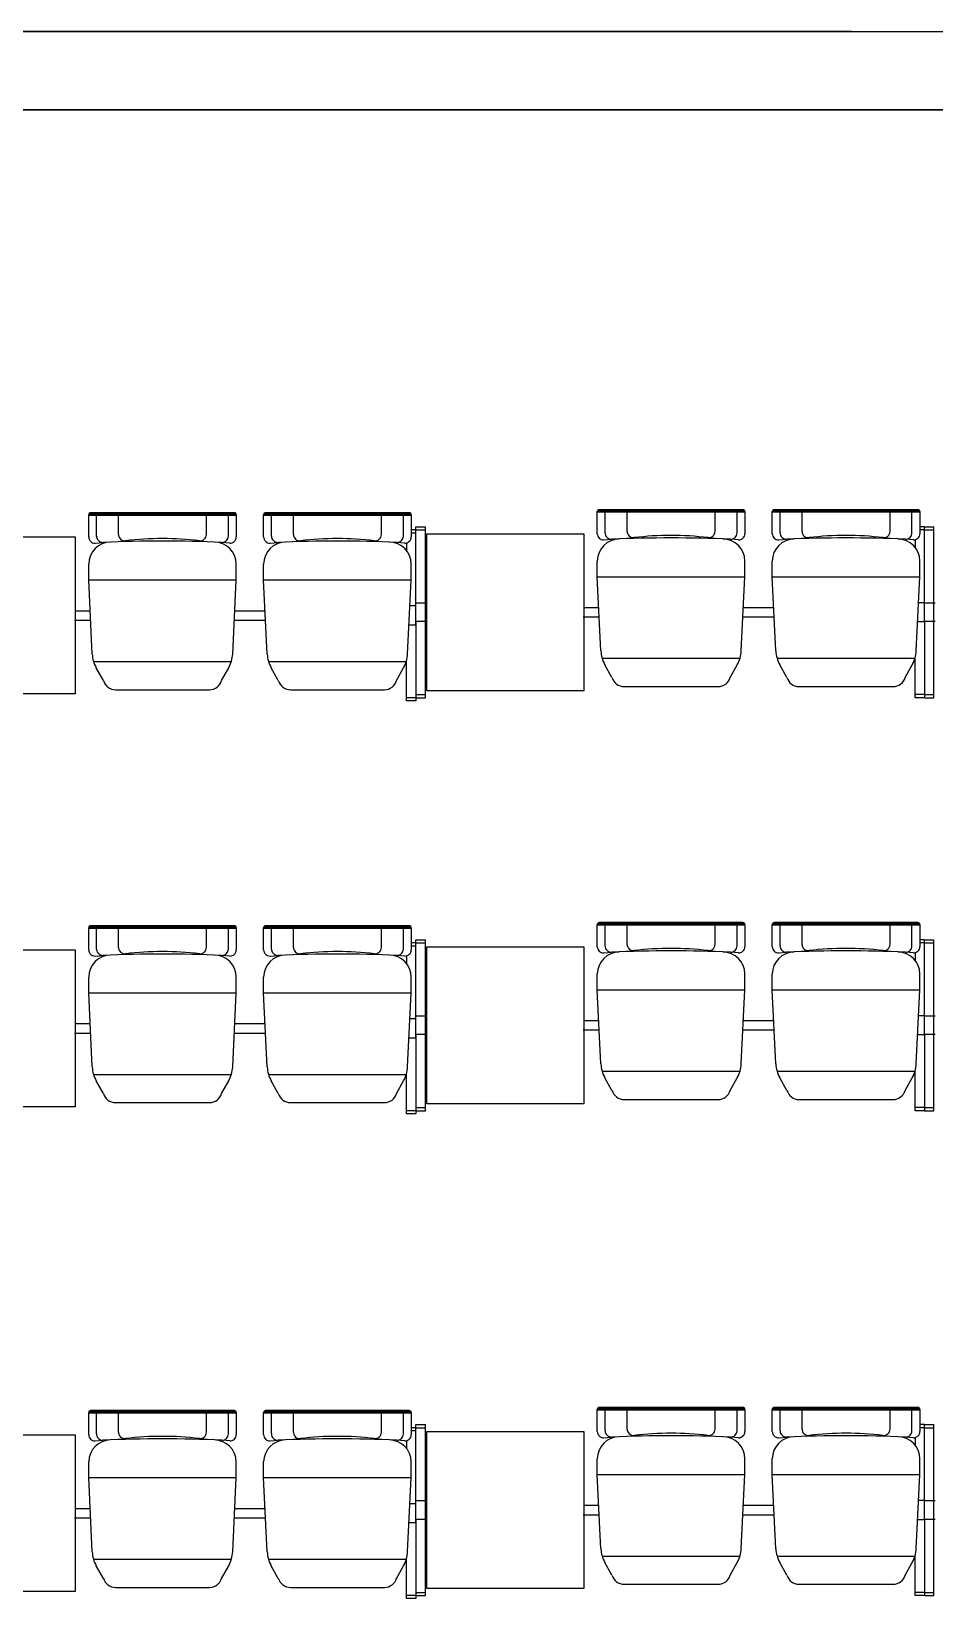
# Model space of a CAD drawing. Header units: inches. Extents: x 478327 to 492265, y -26791 to -22136.
# Drawn here: x 479989.8 to 480119.3, y -23408.6 to -23183.9 of the extents above; entities that cross this region are included whole.
import ezdxf

# ---------------------------------------------------------------- set-up
doc = ezdxf.new("R2010")
doc.units = ezdxf.units.IN
doc.header["$MEASUREMENT"] = 0
doc.layers.add('I-WALL-FULL', color=5, linetype='Continuous')

msp = doc.modelspace()

# ---------------------------------------------------------------- linework, layer by layer
for p, q in [((479982.873, -23183.889), (480486.511, -23183.889, 2.378)), ((479982.873, -23195.139, 6.93), (480486.511, -23195.139, 6.93))]:
    msp.add_line(p, q)
at = {"color": 7, "linetype": 'Continuous'}
for p, q in [((480018.923, -23252.928, 3.811), (479998.313, -23252.928, 3.811)), ((480043.999, -23252.928, 3.811), (480023.389, -23252.928, 3.811)), ((480091.823, -23252.478, 3.811), (480071.213, -23252.478, 3.811)), ((480116.899, -23252.478, 3.811), (480096.289, -23252.478, 3.811)), ((480044.944, -23266.282, 3.811), (480044.089, -23266.282, 3.811)), ((480044.944, -23265.832, 3.811), (480046.49, -23265.832, 3.811)), ((480044.944, -23268.532, 3.811), (480044.944, -23265.832, 3.811)), ((480044.944, -23268.982, 3.811), (480044.944, -23266.282, 3.811)), ((480117.844, -23265.832, 3.811), (480116.989, -23265.832, 3.811)), ((480117.844, -23268.532, 3.811), (480117.844, -23265.832, 3.811)), ((480117.844, -23265.832, 3.811), (480119.39, -23265.832, 3.811)), ((480117.844, -23268.532, 3.811), (480117.844, -23265.832, 3.811)), ((479996.025, -23268.307, 3.811), (479998.321, -23268.307, 3.811)), ((479996.09, -23266.957, 3.811), (479998.256, -23266.957, 3.811)), ((480018.916, -23268.307, 3.811), (480023.397, -23268.307, 3.811)), ((480018.981, -23266.957, 3.811), (480023.332, -23266.957, 3.811)), ((480046.49, -23268.532, 3.811), (480044.944, -23268.532, 3.811)), ((480068.925, -23267.857, 3.811), (480071.221, -23267.857, 3.811)), ((480068.99, -23266.507, 3.811), (480071.156, -23266.507, 3.811)), ((480091.816, -23267.857, 3.811), (480096.297, -23267.857, 3.811)), ((480091.881, -23266.507, 3.811), (480096.232, -23266.507, 3.811)), ((480116.859, -23268.532, 3.811), (480117.844, -23268.532, 3.811)), ((480119.39, -23268.532, 3.811), (480117.844, -23268.532, 3.811)), ((480043.959, -23268.982, 3.811), (480044.944, -23268.982, 3.811)), ((480018.923, -23312.143, 3.811), (479998.313, -23312.143, 3.811)), ((480043.999, -23312.143, 3.811), (480023.389, -23312.143, 3.811)), ((480091.823, -23311.693, 3.811), (480071.213, -23311.693, 3.811)), ((480116.899, -23311.693, 3.811), (480096.289, -23311.693, 3.811)), ((479996.09, -23326.172, 3.811), (479998.256, -23326.172, 3.811)), ((480018.981, -23326.172, 3.811), (480023.332, -23326.172, 3.811)), ((480044.944, -23325.497, 3.811), (480044.089, -23325.497, 3.811)), ((480044.944, -23325.047, 3.811), (480046.49, -23325.047, 3.811)), ((480044.944, -23327.747, 3.811), (480044.944, -23325.047, 3.811)), ((480044.944, -23328.197, 3.811), (480044.944, -23325.497, 3.811)), ((480068.925, -23327.072, 3.811), (480071.221, -23327.072, 3.811)), ((480068.99, -23325.722, 3.811), (480071.156, -23325.722, 3.811)), ((480091.816, -23327.072, 3.811), (480096.297, -23327.072, 3.811)), ((480091.881, -23325.722, 3.811), (480096.232, -23325.722, 3.811)), ((480117.844, -23325.047, 3.811), (480116.989, -23325.047, 3.811)), ((480117.844, -23327.747, 3.811), (480117.844, -23325.047, 3.811)), ((480117.844, -23325.047, 3.811), (480119.39, -23325.047, 3.811)), ((480117.844, -23327.747, 3.811), (480117.844, -23325.047, 3.811)), ((479996.025, -23327.522, 3.811), (479998.321, -23327.522, 3.811)), ((480018.916, -23327.522, 3.811), (480023.397, -23327.522, 3.811)), ((480043.959, -23328.197, 3.811), (480044.944, -23328.197, 3.811)), ((480046.49, -23327.747, 3.811), (480044.944, -23327.747, 3.811)), ((480116.859, -23327.747, 3.811), (480117.844, -23327.747, 3.811)), ((480119.39, -23327.747, 3.811), (480117.844, -23327.747, 3.811)), ((480018.923, -23381.659, 3.811), (479998.313, -23381.659, 3.811)), ((480043.999, -23381.659, 3.811), (480023.389, -23381.659, 3.811)), ((480091.823, -23381.209, 3.811), (480071.213, -23381.209, 3.811)), ((480116.899, -23381.209, 3.811), (480096.289, -23381.209, 3.811)), ((479996.09, -23395.688, 3.811), (479998.256, -23395.688, 3.811)), ((480018.981, -23395.688, 3.811), (480023.332, -23395.688, 3.811)), ((480044.944, -23395.013, 3.811), (480044.089, -23395.013, 3.811)), ((480044.944, -23394.563, 3.811), (480046.49, -23394.563, 3.811)), ((480044.944, -23397.263, 3.811), (480044.944, -23394.563, 3.811)), ((480044.944, -23397.713, 3.811), (480044.944, -23395.013, 3.811)), ((480068.925, -23396.588, 3.811), (480071.221, -23396.588, 3.811)), ((480068.99, -23395.238, 3.811), (480071.156, -23395.238, 3.811)), ((480091.816, -23396.588, 3.811), (480096.297, -23396.588, 3.811)), ((480091.881, -23395.238, 3.811), (480096.232, -23395.238, 3.811)), ((480117.844, -23394.563, 3.811), (480116.989, -23394.563, 3.811)), ((480117.844, -23397.263, 3.811), (480117.844, -23394.563, 3.811)), ((480117.844, -23394.563, 3.811), (480119.39, -23394.563, 3.811)), ((480117.844, -23397.263, 3.811), (480117.844, -23394.563, 3.811)), ((479996.025, -23397.038, 3.811), (479998.321, -23397.038, 3.811)), ((480018.916, -23397.038, 3.811), (480023.397, -23397.038, 3.811)), ((480043.959, -23397.713, 3.811), (480044.944, -23397.713, 3.811)), ((480046.49, -23397.263, 3.811), (480044.944, -23397.263, 3.811)), ((480116.859, -23397.263, 3.811), (480117.844, -23397.263, 3.811)), ((480119.39, -23397.263, 3.811), (480117.844, -23397.263, 3.811))]:
    msp.add_line(p, q, dxfattribs=at)
at = {"linetype": 'Continuous'}
for p, q in [((480070.943, -23255.921, 3.811), (480070.943, -23252.748, 3.811)), ((480072.068, -23255.814, 3.811), (480072.068, -23252.928, 3.811)), ((480075.218, -23255.592, 3.811), (480075.218, -23252.928, 3.811)), ((480087.818, -23255.592, 3.811), (480087.818, -23252.928, 3.811)), ((480090.968, -23255.814, 3.811), (480090.968, -23252.928, 3.811)), ((480092.093, -23252.748, 3.811), (480092.093, -23255.921, 3.811)), ((480096.019, -23255.921, 3.811), (480096.019, -23252.748, 3.811)), ((480097.144, -23255.814, 3.811), (480097.144, -23252.928, 3.811)), ((480100.294, -23255.592, 3.811), (480100.294, -23252.928, 3.811)), ((480112.894, -23255.592, 3.811), (480112.894, -23252.928, 3.811)), ((480116.044, -23255.814, 3.811), (480116.044, -23252.928, 3.811)), ((480117.169, -23252.748, 3.811), (480117.169, -23255.921, 3.811)), ((479998.043, -23256.371, 3.811), (479998.043, -23253.198, 3.811)), ((479999.168, -23256.264, 3.811), (479999.168, -23253.378, 3.811)), ((480002.318, -23256.042, 3.811), (480002.318, -23253.378, 3.811)), ((480014.918, -23256.042, 3.811), (480014.918, -23253.378, 3.811)), ((480018.068, -23256.264, 3.811), (480018.068, -23253.378, 3.811)), ((480019.193, -23253.198, 3.811), (480019.193, -23256.371, 3.811)), ((480023.119, -23256.371, 3.811), (480023.119, -23253.198, 3.811)), ((480024.244, -23256.264, 3.811), (480024.244, -23253.378, 3.811)), ((480027.394, -23256.042, 3.811), (480027.394, -23253.378, 3.811)), ((480039.994, -23256.042, 3.811), (480039.994, -23253.378, 3.811)), ((480043.144, -23256.264, 3.811), (480043.144, -23253.378, 3.811)), ((480044.269, -23253.198, 3.811), (480044.269, -23256.371, 3.811)), ((479998.964, -23257.271, 3.811), (480000.107, -23257.163, 3.811)), ((480018.272, -23257.271, 3.811), (480017.129, -23257.163, 3.811)), ((480024.04, -23257.271, 3.811), (480025.183, -23257.163, 3.811)), ((480043.348, -23257.271, 3.811), (480042.205, -23257.163, 3.811)), ((480071.864, -23256.821, 3.811), (480073.007, -23256.713, 3.811)), ((480091.172, -23256.821, 3.811), (480090.029, -23256.713, 3.811)), ((480096.94, -23256.821, 3.811), (480098.083, -23256.713, 3.811)), ((480116.248, -23256.821, 3.811), (480115.105, -23256.713, 3.811)), ((479998.043, -23262.536, 3.811), (479998.043, -23260.286, 3.811)), ((480019.193, -23262.536, 3.811), (480019.193, -23260.286, 3.811)), ((480023.119, -23262.536, 3.811), (480023.119, -23260.286, 3.811)), ((480044.269, -23262.536, 3.811), (480044.269, -23260.286, 3.811)), ((480070.943, -23262.086, 3.811), (480070.943, -23259.836, 3.811)), ((480092.093, -23262.086, 3.811), (480092.093, -23259.836, 3.811)), ((480096.019, -23262.086, 3.811), (480096.019, -23259.836, 3.811)), ((480117.169, -23262.086, 3.811), (480117.169, -23259.836, 3.811)), ((479998.043, -23262.536, 3.811), (480019.193, -23262.536, 3.811)), ((479998.555, -23273.173, 3.811), (479998.043, -23262.536, 3.811)), ((480018.682, -23273.173, 3.811), (480019.193, -23262.536, 3.811)), ((480023.119, -23262.536, 3.811), (480044.269, -23262.536, 3.811)), ((480023.631, -23273.173, 3.811), (480023.119, -23262.536, 3.811)), ((480043.758, -23273.173, 3.811), (480044.269, -23262.536, 3.811)), ((480070.943, -23262.086, 3.811), (480092.093, -23262.086, 3.811)), ((480071.455, -23272.723, 3.811), (480070.943, -23262.086, 3.811)), ((480091.582, -23272.723, 3.811), (480092.093, -23262.086, 3.811)), ((480096.019, -23262.086, 3.811), (480117.169, -23262.086, 3.811)), ((480096.531, -23272.723, 3.811), (480096.019, -23262.086, 3.811)), ((480116.658, -23272.723, 3.811), (480117.169, -23262.086, 3.811)), ((479998.735, -23274.236, 3.811), (480018.502, -23274.236, 3.811)), ((480000.147, -23276.977, 3.811), (479999.127, -23275.163, 3.811)), ((480017.089, -23276.977, 3.811), (480018.109, -23275.163, 3.811)), ((480023.811, -23274.236, 3.811), (480043.577, -23274.236, 3.811)), ((480025.223, -23276.977, 3.811), (480024.203, -23275.163, 3.811)), ((480042.165, -23276.977, 3.811), (480043.185, -23275.163, 3.811)), ((480071.635, -23273.786, 3.811), (480091.402, -23273.786, 3.811)), ((480073.047, -23276.527, 3.811), (480072.027, -23274.713, 3.811)), ((480089.989, -23276.527, 3.811), (480091.009, -23274.713, 3.811)), ((480096.711, -23273.786, 3.811), (480116.477, -23273.786, 3.811)), ((480098.123, -23276.527, 3.811), (480097.103, -23274.713, 3.811)), ((480115.065, -23276.527, 3.811), (480116.085, -23274.713, 3.811)), ((480001.879, -23278.286, 3.811), (480015.357, -23278.286, 3.811)), ((480026.955, -23278.286, 3.811), (480040.433, -23278.286, 3.811)), ((480074.779, -23277.836, 3.811), (480088.257, -23277.836, 3.811)), ((480099.855, -23277.836, 3.811), (480113.333, -23277.836, 3.811)), ((479998.043, -23315.586, 3.811), (479998.043, -23312.413, 3.811)), ((479999.168, -23315.478, 3.811), (479999.168, -23312.593, 3.811)), ((480002.318, -23315.256, 3.811), (480002.318, -23312.593, 3.811)), ((480014.918, -23315.256, 3.811), (480014.918, -23312.593, 3.811)), ((480018.068, -23315.478, 3.811), (480018.068, -23312.593, 3.811)), ((480019.193, -23312.413, 3.811), (480019.193, -23315.586, 3.811)), ((480023.119, -23315.586, 3.811), (480023.119, -23312.413, 3.811)), ((480024.244, -23315.478, 3.811), (480024.244, -23312.593, 3.811)), ((480027.394, -23315.256, 3.811), (480027.394, -23312.593, 3.811)), ((480039.994, -23315.256, 3.811), (480039.994, -23312.593, 3.811)), ((480043.144, -23315.478, 3.811), (480043.144, -23312.593, 3.811)), ((480044.269, -23312.413, 3.811), (480044.269, -23315.586, 3.811)), ((480070.943, -23315.136, 3.811), (480070.943, -23311.963, 3.811)), ((480072.068, -23315.028, 3.811), (480072.068, -23312.143, 3.811)), ((480075.218, -23314.806, 3.811), (480075.218, -23312.143, 3.811)), ((480087.818, -23314.806, 3.811), (480087.818, -23312.143, 3.811)), ((480090.968, -23315.028, 3.811), (480090.968, -23312.143, 3.811)), ((480092.093, -23311.963, 3.811), (480092.093, -23315.136, 3.811)), ((480096.019, -23315.136, 3.811), (480096.019, -23311.963, 3.811)), ((480097.144, -23315.028, 3.811), (480097.144, -23312.143, 3.811)), ((480100.294, -23314.806, 3.811), (480100.294, -23312.143, 3.811)), ((480112.894, -23314.806, 3.811), (480112.894, -23312.143, 3.811)), ((480116.044, -23315.028, 3.811), (480116.044, -23312.143, 3.811)), ((480117.169, -23311.963, 3.811), (480117.169, -23315.136, 3.811)), ((479998.964, -23316.485, 3.811), (480000.107, -23316.377, 3.811)), ((480018.272, -23316.485, 3.811), (480017.129, -23316.377, 3.811)), ((480024.04, -23316.485, 3.811), (480025.183, -23316.377, 3.811)), ((480043.348, -23316.485, 3.811), (480042.205, -23316.377, 3.811)), ((480071.864, -23316.035, 3.811), (480073.007, -23315.927, 3.811)), ((480091.172, -23316.035, 3.811), (480090.029, -23315.927, 3.811)), ((480096.94, -23316.035, 3.811), (480098.083, -23315.927, 3.811)), ((480116.248, -23316.035, 3.811), (480115.105, -23315.927, 3.811)), ((479998.043, -23321.75, 3.811), (479998.043, -23319.5, 3.811)), ((480019.193, -23321.75, 3.811), (480019.193, -23319.5, 3.811)), ((480023.119, -23321.75, 3.811), (480023.119, -23319.5, 3.811)), ((480044.269, -23321.75, 3.811), (480044.269, -23319.5, 3.811)), ((480070.943, -23321.3, 3.811), (480070.943, -23319.05, 3.811)), ((480092.093, -23321.3, 3.811), (480092.093, -23319.05, 3.811)), ((480096.019, -23321.3, 3.811), (480096.019, -23319.05, 3.811)), ((480117.169, -23321.3, 3.811), (480117.169, -23319.05, 3.811)), ((479998.043, -23321.75, 3.811), (480019.193, -23321.75, 3.811)), ((479998.555, -23332.388, 3.811), (479998.043, -23321.75, 3.811)), ((480018.682, -23332.388, 3.811), (480019.193, -23321.75, 3.811)), ((480023.119, -23321.75, 3.811), (480044.269, -23321.75, 3.811)), ((480023.631, -23332.388, 3.811), (480023.119, -23321.75, 3.811)), ((480043.758, -23332.388, 3.811), (480044.269, -23321.75, 3.811)), ((480070.943, -23321.3, 3.811), (480092.093, -23321.3, 3.811)), ((480071.455, -23331.938, 3.811), (480070.943, -23321.3, 3.811)), ((480091.582, -23331.938, 3.811), (480092.093, -23321.3, 3.811)), ((480096.019, -23321.3, 3.811), (480117.169, -23321.3, 3.811)), ((480096.531, -23331.938, 3.811), (480096.019, -23321.3, 3.811)), ((480116.658, -23331.938, 3.811), (480117.169, -23321.3, 3.811)), ((479998.735, -23333.45, 3.811), (480018.502, -23333.45, 3.811)), ((480023.811, -23333.45, 3.811), (480043.577, -23333.45, 3.811)), ((480071.635, -23333, 3.811), (480091.402, -23333, 3.811)), ((480096.711, -23333, 3.811), (480116.477, -23333, 3.811)), ((480000.147, -23336.191, 3.811), (479999.127, -23334.378, 3.811)), ((480017.089, -23336.191, 3.811), (480018.109, -23334.378, 3.811)), ((480025.223, -23336.191, 3.811), (480024.203, -23334.378, 3.811)), ((480042.165, -23336.191, 3.811), (480043.185, -23334.378, 3.811)), ((480073.047, -23335.741, 3.811), (480072.027, -23333.928, 3.811)), ((480089.989, -23335.741, 3.811), (480091.009, -23333.928, 3.811)), ((480098.123, -23335.741, 3.811), (480097.103, -23333.928, 3.811)), ((480115.065, -23335.741, 3.811), (480116.085, -23333.928, 3.811)), ((480001.879, -23337.5, 3.811), (480015.357, -23337.5, 3.811)), ((480026.955, -23337.5, 3.811), (480040.433, -23337.5, 3.811)), ((480074.779, -23337.05, 3.811), (480088.257, -23337.05, 3.811)), ((480099.855, -23337.05, 3.811), (480113.333, -23337.05, 3.811)), ((479998.043, -23385.102, 3.811), (479998.043, -23381.929, 3.811)), ((479999.168, -23384.994, 3.811), (479999.168, -23382.109, 3.811)), ((480002.318, -23384.772, 3.811), (480002.318, -23382.109, 3.811)), ((480014.918, -23384.772, 3.811), (480014.918, -23382.109, 3.811)), ((480018.068, -23384.994, 3.811), (480018.068, -23382.109, 3.811)), ((480019.193, -23381.929, 3.811), (480019.193, -23385.102, 3.811)), ((480023.119, -23385.102, 3.811), (480023.119, -23381.929, 3.811)), ((480024.244, -23384.994, 3.811), (480024.244, -23382.109, 3.811)), ((480027.394, -23384.772, 3.811), (480027.394, -23382.109, 3.811)), ((480039.994, -23384.772, 3.811), (480039.994, -23382.109, 3.811)), ((480043.144, -23384.994, 3.811), (480043.144, -23382.109, 3.811)), ((480044.269, -23381.929, 3.811), (480044.269, -23385.102, 3.811)), ((480070.943, -23384.652, 3.811), (480070.943, -23381.479, 3.811)), ((480072.068, -23384.544, 3.811), (480072.068, -23381.659, 3.811)), ((480075.218, -23384.322, 3.811), (480075.218, -23381.659, 3.811)), ((480087.818, -23384.322, 3.811), (480087.818, -23381.659, 3.811)), ((480090.968, -23384.544, 3.811), (480090.968, -23381.659, 3.811)), ((480092.093, -23381.479, 3.811), (480092.093, -23384.652, 3.811)), ((480096.019, -23384.652, 3.811), (480096.019, -23381.479, 3.811)), ((480097.144, -23384.544, 3.811), (480097.144, -23381.659, 3.811)), ((480100.294, -23384.322, 3.811), (480100.294, -23381.659, 3.811)), ((480112.894, -23384.322, 3.811), (480112.894, -23381.659, 3.811)), ((480116.044, -23384.544, 3.811), (480116.044, -23381.659, 3.811)), ((480117.169, -23381.479, 3.811), (480117.169, -23384.652, 3.811)), ((480071.864, -23385.551, 3.811), (480073.007, -23385.443, 3.811)), ((480091.172, -23385.551, 3.811), (480090.029, -23385.443, 3.811)), ((480096.94, -23385.551, 3.811), (480098.083, -23385.443, 3.811)), ((480116.248, -23385.551, 3.811), (480115.105, -23385.443, 3.811)), ((479998.964, -23386.001, 3.811), (480000.107, -23385.893, 3.811)), ((480018.272, -23386.001, 3.811), (480017.129, -23385.893, 3.811)), ((480024.04, -23386.001, 3.811), (480025.183, -23385.893, 3.811)), ((480043.348, -23386.001, 3.811), (480042.205, -23385.893, 3.811)), ((479998.043, -23391.266, 3.811), (479998.043, -23389.016, 3.811)), ((480019.193, -23391.266, 3.811), (480019.193, -23389.016, 3.811)), ((480023.119, -23391.266, 3.811), (480023.119, -23389.016, 3.811)), ((480044.269, -23391.266, 3.811), (480044.269, -23389.016, 3.811)), ((480070.943, -23390.816, 3.811), (480070.943, -23388.566, 3.811)), ((480092.093, -23390.816, 3.811), (480092.093, -23388.566, 3.811)), ((480096.019, -23390.816, 3.811), (480096.019, -23388.566, 3.811)), ((480117.169, -23390.816, 3.811), (480117.169, -23388.566, 3.811)), ((479998.043, -23391.266, 3.811), (480019.193, -23391.266, 3.811)), ((479998.555, -23401.904, 3.811), (479998.043, -23391.266, 3.811)), ((480018.682, -23401.904, 3.811), (480019.193, -23391.266, 3.811)), ((480023.119, -23391.266, 3.811), (480044.269, -23391.266, 3.811)), ((480023.631, -23401.904, 3.811), (480023.119, -23391.266, 3.811)), ((480043.758, -23401.904, 3.811), (480044.269, -23391.266, 3.811)), ((480070.943, -23390.816, 3.811), (480092.093, -23390.816, 3.811)), ((480071.455, -23401.454, 3.811), (480070.943, -23390.816, 3.811)), ((480091.582, -23401.454, 3.811), (480092.093, -23390.816, 3.811)), ((480096.019, -23390.816, 3.811), (480117.169, -23390.816, 3.811)), ((480096.531, -23401.454, 3.811), (480096.019, -23390.816, 3.811)), ((480116.658, -23401.454, 3.811), (480117.169, -23390.816, 3.811)), ((479998.735, -23402.966, 3.811), (480018.502, -23402.966, 3.811)), ((480023.811, -23402.966, 3.811), (480043.577, -23402.966, 3.811)), ((480071.635, -23402.516, 3.811), (480091.402, -23402.516, 3.811)), ((480073.047, -23405.257, 3.811), (480072.027, -23403.444, 3.811)), ((480089.989, -23405.257, 3.811), (480091.009, -23403.444, 3.811)), ((480096.711, -23402.516, 3.811), (480116.477, -23402.516, 3.811)), ((480098.123, -23405.257, 3.811), (480097.103, -23403.444, 3.811)), ((480115.065, -23405.257, 3.811), (480116.085, -23403.444, 3.811)), ((480000.147, -23405.707, 3.811), (479999.127, -23403.894, 3.811)), ((480017.089, -23405.707, 3.811), (480018.109, -23403.894, 3.811)), ((480025.223, -23405.707, 3.811), (480024.203, -23403.894, 3.811)), ((480042.165, -23405.707, 3.811), (480043.185, -23403.894, 3.811)), ((480001.879, -23407.016, 3.811), (480015.357, -23407.016, 3.811)), ((480026.955, -23407.016, 3.811), (480040.433, -23407.016, 3.811)), ((480074.779, -23406.566, 3.811), (480088.257, -23406.566, 3.811)), ((480099.855, -23406.566, 3.811), (480113.333, -23406.566, 3.811))]:
    msp.add_line(p, q, dxfattribs=at)
at = {"color": 7}
for p, q in [((480044.944, -23265.832, 3.811), (480044.944, -23254.924, 3.811)), ((480044.944, -23254.924, 3.811), (480046.294, -23254.924, 3.811)), ((480046.294, -23279.44, 3.811), (480046.294, -23254.924, 3.811)), ((480117.844, -23254.924, 3.811), (480117.169, -23254.924, 3.811)), ((480117.844, -23265.832, 3.811), (480117.844, -23254.924, 3.811)), ((480117.844, -23265.832, 3.811), (480117.844, -23254.924, 3.811)), ((480117.844, -23254.924, 3.811), (480119.194, -23254.924, 3.811)), ((480119.194, -23279.44, 3.811), (480119.194, -23254.924, 3.811)), ((480043.594, -23257.243, 3.811), (480043.594, -23258.337, 3.811)), ((480044.944, -23255.374, 3.811), (480044.269, -23255.374, 3.811)), ((480044.944, -23255.824, 3.811), (480044.269, -23255.824, 3.811)), ((480044.944, -23266.282, 3.811), (480044.944, -23255.374, 3.811)), ((480044.944, -23255.374, 3.811), (480046.294, -23255.374, 3.811)), ((480116.494, -23256.793, 3.811), (480116.494, -23257.887, 3.811)), ((480117.844, -23255.374, 3.811), (480117.169, -23255.374, 3.811)), ((480117.844, -23255.374, 3.811), (480119.194, -23255.374, 3.811)), ((480044.944, -23268.532, 3.811), (480044.944, -23279.44, 3.811)), ((480117.844, -23268.532, 3.811), (480117.844, -23279.44, 3.811)), ((480117.844, -23268.532, 3.811), (480117.844, -23279.44, 3.811)), ((480044.944, -23268.982, 3.811), (480044.944, -23279.89, 3.811)), ((480043.594, -23279.89, 3.811), (480043.594, -23274.178, 3.811)), ((480116.494, -23279.44, 3.811), (480116.494, -23273.728, 3.811)), ((480044.944, -23279.44, 3.811), (480043.594, -23279.44, 3.811)), ((480044.944, -23279.89, 3.811), (480043.594, -23279.89, 3.811)), ((480044.944, -23278.99, 3.811), (480046.294, -23278.99, 3.811)), ((480044.944, -23279.44, 3.811), (480046.294, -23279.44, 3.811)), ((480117.844, -23278.99, 3.811), (480116.494, -23278.99, 3.811)), ((480117.844, -23279.44, 3.811), (480116.494, -23279.44, 3.811)), ((480117.844, -23278.99, 3.811), (480119.194, -23278.99, 3.811)), ((480117.844, -23279.44, 3.811), (480119.194, -23279.44, 3.811)), ((480044.944, -23314.589, 3.811), (480044.269, -23314.589, 3.811)), ((480044.944, -23315.039, 3.811), (480044.269, -23315.039, 3.811)), ((480044.944, -23325.047, 3.811), (480044.944, -23314.139, 3.811)), ((480044.944, -23314.139, 3.811), (480046.294, -23314.139, 3.811)), ((480044.944, -23325.497, 3.811), (480044.944, -23314.589, 3.811)), ((480044.944, -23314.589, 3.811), (480046.294, -23314.589, 3.811)), ((480046.294, -23338.655, 3.811), (480046.294, -23314.139, 3.811)), ((480117.844, -23314.139, 3.811), (480117.169, -23314.139, 3.811)), ((480117.844, -23314.589, 3.811), (480117.169, -23314.589, 3.811)), ((480117.844, -23325.047, 3.811), (480117.844, -23314.139, 3.811)), ((480117.844, -23325.047, 3.811), (480117.844, -23314.139, 3.811)), ((480117.844, -23314.139, 3.811), (480119.194, -23314.139, 3.811)), ((480117.844, -23314.589, 3.811), (480119.194, -23314.589, 3.811)), ((480119.194, -23338.655, 3.811), (480119.194, -23314.139, 3.811)), ((480043.594, -23316.457, 3.811), (480043.594, -23317.552, 3.811)), ((480116.494, -23316.007, 3.811), (480116.494, -23317.102, 3.811)), ((480044.944, -23327.747, 3.811), (480044.944, -23338.655, 3.811)), ((480044.944, -23328.197, 3.811), (480044.944, -23339.105, 3.811)), ((480117.844, -23327.747, 3.811), (480117.844, -23338.655, 3.811)), ((480117.844, -23327.747, 3.811), (480117.844, -23338.655, 3.811)), ((480043.594, -23339.105, 3.811), (480043.594, -23333.392, 3.811)), ((480116.494, -23338.655, 3.811), (480116.494, -23332.942, 3.811)), ((480044.944, -23338.205, 3.811), (480046.294, -23338.205, 3.811)), ((480117.844, -23338.205, 3.811), (480116.494, -23338.205, 3.811)), ((480117.844, -23338.205, 3.811), (480119.194, -23338.205, 3.811)), ((480044.944, -23338.655, 3.811), (480043.594, -23338.655, 3.811)), ((480044.944, -23339.105, 3.811), (480043.594, -23339.105, 3.811)), ((480044.944, -23338.655, 3.811), (480046.294, -23338.655, 3.811)), ((480117.844, -23338.655, 3.811), (480116.494, -23338.655, 3.811)), ((480117.844, -23338.655, 3.811), (480119.194, -23338.655, 3.811)), ((480044.944, -23384.105, 3.811), (480044.269, -23384.105, 3.811)), ((480044.944, -23384.555, 3.811), (480044.269, -23384.555, 3.811)), ((480044.944, -23394.563, 3.811), (480044.944, -23383.655, 3.811)), ((480044.944, -23383.655, 3.811), (480046.294, -23383.655, 3.811)), ((480044.944, -23395.013, 3.811), (480044.944, -23384.105, 3.811)), ((480044.944, -23384.105, 3.811), (480046.294, -23384.105, 3.811)), ((480046.294, -23408.171, 3.811), (480046.294, -23383.655, 3.811)), ((480116.494, -23385.523, 3.811), (480116.494, -23386.618, 3.811)), ((480117.844, -23383.655, 3.811), (480117.169, -23383.655, 3.811)), ((480117.844, -23384.105, 3.811), (480117.169, -23384.105, 3.811)), ((480117.844, -23394.563, 3.811), (480117.844, -23383.655, 3.811)), ((480117.844, -23394.563, 3.811), (480117.844, -23383.655, 3.811)), ((480117.844, -23383.655, 3.811), (480119.194, -23383.655, 3.811)), ((480117.844, -23384.105, 3.811), (480119.194, -23384.105, 3.811)), ((480119.194, -23408.171, 3.811), (480119.194, -23383.655, 3.811)), ((480043.594, -23385.973, 3.811), (480043.594, -23387.068, 3.811)), ((480044.944, -23397.263, 3.811), (480044.944, -23408.171, 3.811)), ((480044.944, -23397.713, 3.811), (480044.944, -23408.621, 3.811)), ((480117.844, -23397.263, 3.811), (480117.844, -23408.171, 3.811)), ((480117.844, -23397.263, 3.811), (480117.844, -23408.171, 3.811)), ((480043.594, -23408.621, 3.811), (480043.594, -23402.908, 3.811)), ((480116.494, -23408.171, 3.811), (480116.494, -23402.458, 3.811)), ((480044.944, -23407.721, 3.811), (480046.294, -23407.721, 3.811)), ((480117.844, -23407.721, 3.811), (480116.494, -23407.721, 3.811)), ((480117.844, -23407.721, 3.811), (480119.194, -23407.721, 3.811)), ((480044.944, -23408.171, 3.811), (480043.594, -23408.171, 3.811)), ((480044.944, -23408.621, 3.811), (480043.594, -23408.621, 3.811)), ((480044.944, -23408.171, 3.811), (480046.294, -23408.171, 3.811)), ((480117.844, -23408.171, 3.811), (480116.494, -23408.171, 3.811)), ((480117.844, -23408.171, 3.811), (480119.194, -23408.171, 3.811))]:
    msp.add_line(p, q, dxfattribs=at)
at = {"color": 0, "linetype": 'Continuous'}
for p, q in [((479973.59, -23256.382, 3.811), (479996.09, -23256.382, 3.811)), ((479996.09, -23256.382, 3.811), (479996.09, -23278.882, 3.811)), ((480046.49, -23255.932, 3.811), (480068.99, -23255.932, 3.811)), ((480046.49, -23278.432, 3.811), (480046.49, -23255.932, 3.811)), ((480068.99, -23255.932, 3.811), (480068.99, -23278.432, 3.811)), ((479996.09, -23278.882, 3.811), (479973.59, -23278.882, 3.811)), ((480068.99, -23278.432, 3.811), (480046.49, -23278.432, 3.811)), ((479973.59, -23315.597, 3.811), (479996.09, -23315.597, 3.811)), ((479996.09, -23315.597, 3.811), (479996.09, -23338.097, 3.811)), ((480046.49, -23315.147, 3.811), (480068.99, -23315.147, 3.811)), ((480046.49, -23337.647, 3.811), (480046.49, -23315.147, 3.811)), ((480068.99, -23315.147, 3.811), (480068.99, -23337.647, 3.811)), ((479996.09, -23338.097, 3.811), (479973.59, -23338.097, 3.811)), ((480068.99, -23337.647, 3.811), (480046.49, -23337.647, 3.811)), ((479973.59, -23385.113, 3.811), (479996.09, -23385.113, 3.811)), ((479996.09, -23385.113, 3.811), (479996.09, -23407.613, 3.811)), ((480046.49, -23384.663, 3.811), (480068.99, -23384.663, 3.811)), ((480046.49, -23407.163, 3.811), (480046.49, -23384.663, 3.811)), ((480068.99, -23384.663, 3.811), (480068.99, -23407.163, 3.811)), ((479996.09, -23407.613, 3.811), (479973.59, -23407.613, 3.811)), ((480068.99, -23407.163, 3.811), (480046.49, -23407.163, 3.811))]:
    msp.add_line(p, q, dxfattribs=at)
at = {"color": 7, "linetype": 'Continuous', "const_width": 0.45, "elevation": 3.812}
for points in [[(480019.193, -23253.153), (479998.043, -23253.153)], [(480044.269, -23253.153), (480023.119, -23253.153)], [(480092.093, -23252.703), (480070.943, -23252.703)], [(480117.169, -23252.703), (480096.019, -23252.703)], [(480019.193, -23312.368), (479998.043, -23312.368)], [(480044.269, -23312.368), (480023.119, -23312.368)], [(480092.093, -23311.918), (480070.943, -23311.918)], [(480117.169, -23311.918), (480096.019, -23311.918)], [(480019.193, -23381.884), (479998.043, -23381.884)], [(480044.269, -23381.884), (480023.119, -23381.884)], [(480092.093, -23381.434), (480070.943, -23381.434)], [(480117.169, -23381.434), (480096.019, -23381.434)]]:
    msp.add_lwpolyline(points, dxfattribs=at)
at = {"linetype": 'Continuous'}
for centre, radius, start, end in [((479998.313, -23253.198, 3.811), 0.27, 90, 180), ((480018.923, -23253.198, 3.811), 0.27, 0, 90), ((480023.389, -23253.198, 3.811), 0.27, 90, 180), ((480043.999, -23253.198, 3.811), 0.27, 0, 90), ((480071.213, -23252.748, 3.811), 0.27, 90, 180), ((480091.823, -23252.748, 3.811), 0.27, 0, 90), ((480096.289, -23252.748, 3.811), 0.27, 90, 180), ((480116.899, -23252.748, 3.811), 0.27, 0, 90), ((479998.943, -23256.371, 3.811), 0.9, 180, 271.33537), ((480001.193, -23260.286, 3.811), 3.15, 90, 180), ((480000.068, -23256.264, 3.811), 0.9, 180, 272.48441), ((480008.618, -23453.321, 3.811), 196.343, 87.51559, 92.48441), ((480003.218, -23256.042, 3.811), 0.9, 180, 276.85765), ((480008.618, -23300.943, 3.811), 44.325, 83.14235, 96.85765), ((480014.018, -23256.042, 3.811), 0.9, 263.14235, 0), ((480016.043, -23260.286, 3.811), 3.15, 0, 90), ((480017.168, -23256.264, 3.811), 0.9, 267.51559, 0), ((480018.293, -23256.371, 3.811), 0.9, 268.66463, 0), ((480024.019, -23256.371, 3.811), 0.9, 180, 271.33537), ((480026.269, -23260.286, 3.811), 3.15, 90, 180), ((480025.144, -23256.264, 3.811), 0.9, 180, 272.48441), ((480033.694, -23453.321, 3.811), 196.343, 87.51559, 92.48441), ((480028.294, -23256.042, 3.811), 0.9, 180, 276.85765), ((480033.694, -23300.943, 3.811), 44.325, 83.14235, 96.85765), ((480039.094, -23256.042, 3.811), 0.9, 263.14235, 0), ((480041.119, -23260.286, 3.811), 3.15, 0, 90), ((480042.244, -23256.264, 3.811), 0.9, 267.51559, 0), ((480043.369, -23256.371, 3.811), 0.9, 268.66463, 0), ((480071.843, -23255.921, 3.811), 0.9, 180, 271.33537), ((480074.093, -23259.836, 3.811), 3.15, 90, 180), ((480072.968, -23255.814, 3.811), 0.9, 180, 272.48441), ((480081.518, -23452.871, 3.811), 196.343, 87.51559, 92.48441), ((480076.118, -23255.592, 3.811), 0.9, 180, 276.85765), ((480081.518, -23300.493, 3.811), 44.325, 83.14235, 96.85765), ((480086.918, -23255.592, 3.811), 0.9, 263.14235, 0), ((480088.943, -23259.836, 3.811), 3.15, 0, 90), ((480090.068, -23255.814, 3.811), 0.9, 267.51559, 0), ((480091.193, -23255.921, 3.811), 0.9, 268.66463, 0), ((480096.919, -23255.921, 3.811), 0.9, 180, 271.33537), ((480099.169, -23259.836, 3.811), 3.15, 90, 180), ((480098.044, -23255.814, 3.811), 0.9, 180, 272.48441), ((480106.594, -23452.871, 3.811), 196.343, 87.51559, 92.48441), ((480101.194, -23255.592, 3.811), 0.9, 180, 276.85765), ((480106.594, -23300.493, 3.811), 44.325, 83.14235, 96.85765), ((480111.994, -23255.592, 3.811), 0.9, 263.14235, 0), ((480114.019, -23259.836, 3.811), 3.15, 0, 90), ((480115.144, -23255.814, 3.811), 0.9, 267.51559, 0), ((480116.269, -23255.921, 3.811), 0.9, 268.66463, 0), ((480075.949, -23272.507, 3.811), 4.5, 182.75249, 209.35604), ((480087.087, -23272.507, 3.811), 4.5, 330.64396, 357.24751), ((480101.025, -23272.507, 3.811), 4.5, 182.75249, 209.35604), ((480112.163, -23272.507, 3.811), 4.5, 330.64396, 357.24751), ((480003.049, -23272.957, 3.811), 4.5, 182.75249, 209.35604), ((480014.187, -23272.957, 3.811), 4.5, 330.64396, 357.24751), ((480028.125, -23272.957, 3.811), 4.5, 182.75249, 209.35604), ((480039.263, -23272.957, 3.811), 4.5, 330.64396, 357.24751), ((480001.879, -23276.486, 3.811), 1.8, 195.81919, 270), ((480015.357, -23276.486, 3.811), 1.8, 270, 344.18081), ((480026.955, -23276.486, 3.811), 1.8, 195.81919, 270), ((480040.433, -23276.486, 3.811), 1.8, 270, 344.18081), ((480074.779, -23276.036, 3.811), 1.8, 195.81919, 270), ((480088.257, -23276.036, 3.811), 1.8, 270, 344.18081), ((480099.855, -23276.036, 3.811), 1.8, 195.81919, 270), ((480113.333, -23276.036, 3.811), 1.8, 270, 344.18081), ((479998.313, -23312.413, 3.811), 0.27, 90, 180), ((480018.923, -23312.413, 3.811), 0.27, 0, 90), ((480023.389, -23312.413, 3.811), 0.27, 90, 180), ((480043.999, -23312.413, 3.811), 0.27, 0, 90), ((480071.213, -23311.963, 3.811), 0.27, 90, 180), ((480091.823, -23311.963, 3.811), 0.27, 0, 90), ((480096.289, -23311.963, 3.811), 0.27, 90, 180), ((480116.899, -23311.963, 3.811), 0.27, 0, 90), ((479998.943, -23315.586, 3.811), 0.9, 180, 271.33537), ((480000.068, -23315.478, 3.811), 0.9, 180, 272.48441), ((480003.218, -23315.256, 3.811), 0.9, 180, 276.85765), ((480008.618, -23360.158, 3.811), 44.325, 83.14235, 96.85765), ((480014.018, -23315.256, 3.811), 0.9, 263.14235, 0), ((480017.168, -23315.478, 3.811), 0.9, 267.51559, 0), ((480018.293, -23315.586, 3.811), 0.9, 268.66463, 0), ((480024.019, -23315.586, 3.811), 0.9, 180, 271.33537), ((480025.144, -23315.478, 3.811), 0.9, 180, 272.48441), ((480028.294, -23315.256, 3.811), 0.9, 180, 276.85765), ((480033.694, -23360.158, 3.811), 44.325, 83.14235, 96.85765), ((480039.094, -23315.256, 3.811), 0.9, 263.14235, 0), ((480042.244, -23315.478, 3.811), 0.9, 267.51559, 0), ((480043.369, -23315.586, 3.811), 0.9, 268.66463, 0), ((480071.843, -23315.136, 3.811), 0.9, 180, 271.33537), ((480072.968, -23315.028, 3.811), 0.9, 180, 272.48441), ((480081.518, -23512.086, 3.811), 196.343, 87.51559, 92.48441), ((480076.118, -23314.806, 3.811), 0.9, 180, 276.85765), ((480081.518, -23359.708, 3.811), 44.325, 83.14235, 96.85765), ((480086.918, -23314.806, 3.811), 0.9, 263.14235, 0), ((480090.068, -23315.028, 3.811), 0.9, 267.51559, 0), ((480091.193, -23315.136, 3.811), 0.9, 268.66463, 0), ((480096.919, -23315.136, 3.811), 0.9, 180, 271.33537), ((480098.044, -23315.028, 3.811), 0.9, 180, 272.48441), ((480106.594, -23512.086, 3.811), 196.343, 87.51559, 92.48441), ((480101.194, -23314.806, 3.811), 0.9, 180, 276.85765), ((480106.594, -23359.708, 3.811), 44.325, 83.14235, 96.85765), ((480111.994, -23314.806, 3.811), 0.9, 263.14235, 0), ((480115.144, -23315.028, 3.811), 0.9, 267.51559, 0), ((480116.269, -23315.136, 3.811), 0.9, 268.66463, 0), ((480001.193, -23319.5, 3.811), 3.15, 90, 180), ((480008.618, -23512.536, 3.811), 196.343, 87.51559, 92.48441), ((480016.043, -23319.5, 3.811), 3.15, 0, 90), ((480026.269, -23319.5, 3.811), 3.15, 90, 180), ((480033.694, -23512.536, 3.811), 196.343, 87.51559, 92.48441), ((480041.119, -23319.5, 3.811), 3.15, 0, 90), ((480074.093, -23319.05, 3.811), 3.15, 90, 180), ((480088.943, -23319.05, 3.811), 3.15, 0, 90), ((480099.169, -23319.05, 3.811), 3.15, 90, 180), ((480114.019, -23319.05, 3.811), 3.15, 0, 90), ((480003.049, -23332.172, 3.811), 4.5, 182.75249, 209.35604), ((480014.187, -23332.172, 3.811), 4.5, 330.64396, 357.24751), ((480028.125, -23332.172, 3.811), 4.5, 182.75249, 209.35604), ((480039.263, -23332.172, 3.811), 4.5, 330.64396, 357.24751), ((480075.949, -23331.722, 3.811), 4.5, 182.75249, 209.35604), ((480087.087, -23331.722, 3.811), 4.5, 330.64396, 357.24751), ((480101.025, -23331.722, 3.811), 4.5, 182.75249, 209.35604), ((480112.163, -23331.722, 3.811), 4.5, 330.64396, 357.24751), ((480074.779, -23335.25, 3.811), 1.8, 195.81919, 270), ((480088.257, -23335.25, 3.811), 1.8, 270, 344.18081), ((480099.855, -23335.25, 3.811), 1.8, 195.81919, 270), ((480113.333, -23335.25, 3.811), 1.8, 270, 344.18081), ((480001.879, -23335.7, 3.811), 1.8, 195.81919, 270), ((480015.357, -23335.7, 3.811), 1.8, 270, 344.18081), ((480026.955, -23335.7, 3.811), 1.8, 195.81919, 270), ((480040.433, -23335.7, 3.811), 1.8, 270, 344.18081), ((479998.313, -23381.929, 3.811), 0.27, 90, 180), ((480018.923, -23381.929, 3.811), 0.27, 0, 90), ((480023.389, -23381.929, 3.811), 0.27, 90, 180), ((480043.999, -23381.929, 3.811), 0.27, 0, 90), ((480071.213, -23381.479, 3.811), 0.27, 90, 180), ((480091.823, -23381.479, 3.811), 0.27, 0, 90), ((480096.289, -23381.479, 3.811), 0.27, 90, 180), ((480116.899, -23381.479, 3.811), 0.27, 0, 90), ((479998.943, -23385.102, 3.811), 0.9, 180, 271.33537), ((480000.068, -23384.994, 3.811), 0.9, 180, 272.48441), ((480003.218, -23384.772, 3.811), 0.9, 180, 276.85765), ((480008.618, -23429.674, 3.811), 44.325, 83.14235, 96.85765), ((480014.018, -23384.772, 3.811), 0.9, 263.14235, 0), ((480017.168, -23384.994, 3.811), 0.9, 267.51559, 0), ((480018.293, -23385.102, 3.811), 0.9, 268.66463, 0), ((480024.019, -23385.102, 3.811), 0.9, 180, 271.33537), ((480025.144, -23384.994, 3.811), 0.9, 180, 272.48441), ((480028.294, -23384.772, 3.811), 0.9, 180, 276.85765), ((480033.694, -23429.674, 3.811), 44.325, 83.14235, 96.85765), ((480039.094, -23384.772, 3.811), 0.9, 263.14235, 0), ((480042.244, -23384.994, 3.811), 0.9, 267.51559, 0), ((480043.369, -23385.102, 3.811), 0.9, 268.66463, 0), ((480071.843, -23384.652, 3.811), 0.9, 180, 271.33537), ((480074.093, -23388.566, 3.811), 3.15, 90, 180), ((480072.968, -23384.544, 3.811), 0.9, 180, 272.48441), ((480081.518, -23581.602, 3.811), 196.343, 87.51559, 92.48441), ((480076.118, -23384.322, 3.811), 0.9, 180, 276.85765), ((480081.518, -23429.224, 3.811), 44.325, 83.14235, 96.85765), ((480086.918, -23384.322, 3.811), 0.9, 263.14235, 0), ((480088.943, -23388.566, 3.811), 3.15, 0, 90), ((480090.068, -23384.544, 3.811), 0.9, 267.51559, 0), ((480091.193, -23384.652, 3.811), 0.9, 268.66463, 0), ((480096.919, -23384.652, 3.811), 0.9, 180, 271.33537), ((480099.169, -23388.566, 3.811), 3.15, 90, 180), ((480098.044, -23384.544, 3.811), 0.9, 180, 272.48441), ((480106.594, -23581.602, 3.811), 196.343, 87.51559, 92.48441), ((480101.194, -23384.322, 3.811), 0.9, 180, 276.85765), ((480106.594, -23429.224, 3.811), 44.325, 83.14235, 96.85765), ((480111.994, -23384.322, 3.811), 0.9, 263.14235, 0), ((480114.019, -23388.566, 3.811), 3.15, 0, 90), ((480115.144, -23384.544, 3.811), 0.9, 267.51559, 0), ((480116.269, -23384.652, 3.811), 0.9, 268.66463, 0), ((480001.193, -23389.016, 3.811), 3.15, 90, 180), ((480008.618, -23582.052, 3.811), 196.343, 87.51559, 92.48441), ((480016.043, -23389.016, 3.811), 3.15, 0, 90), ((480026.269, -23389.016, 3.811), 3.15, 90, 180), ((480033.694, -23582.052, 3.811), 196.343, 87.51559, 92.48441), ((480041.119, -23389.016, 3.811), 3.15, 0, 90), ((480003.049, -23401.688, 3.811), 4.5, 182.75249, 209.35604), ((480014.187, -23401.688, 3.811), 4.5, 330.64396, 357.24751), ((480028.125, -23401.688, 3.811), 4.5, 182.75249, 209.35604), ((480039.263, -23401.688, 3.811), 4.5, 330.64396, 357.24751), ((480075.949, -23401.238, 3.811), 4.5, 182.75249, 209.35604), ((480087.087, -23401.238, 3.811), 4.5, 330.64396, 357.24751), ((480101.025, -23401.238, 3.811), 4.5, 182.75249, 209.35604), ((480112.163, -23401.238, 3.811), 4.5, 330.64396, 357.24751), ((480001.879, -23405.216, 3.811), 1.8, 195.81919, 270), ((480015.357, -23405.216, 3.811), 1.8, 270, 344.18081), ((480026.955, -23405.216, 3.811), 1.8, 195.81919, 270), ((480040.433, -23405.216, 3.811), 1.8, 270, 344.18081), ((480074.779, -23404.766, 3.811), 1.8, 195.81919, 270), ((480088.257, -23404.766, 3.811), 1.8, 270, 344.18081), ((480099.855, -23404.766, 3.811), 1.8, 195.81919, 270), ((480113.333, -23404.766, 3.811), 1.8, 270, 344.18081)]:
    msp.add_arc(centre, radius, start, end, dxfattribs=at)
at = {"layer": 'I-WALL-FULL'}
for p, q in [((480107.358, -23183.889, 6.93), (479982.873, -23183.889, 6.93)), ((480490.368, -23195.139, 6.93), (479982.873, -23195.139, 6.93))]:
    msp.add_line(p, q, dxfattribs=at)

doc.saveas('drawing.dxf')
